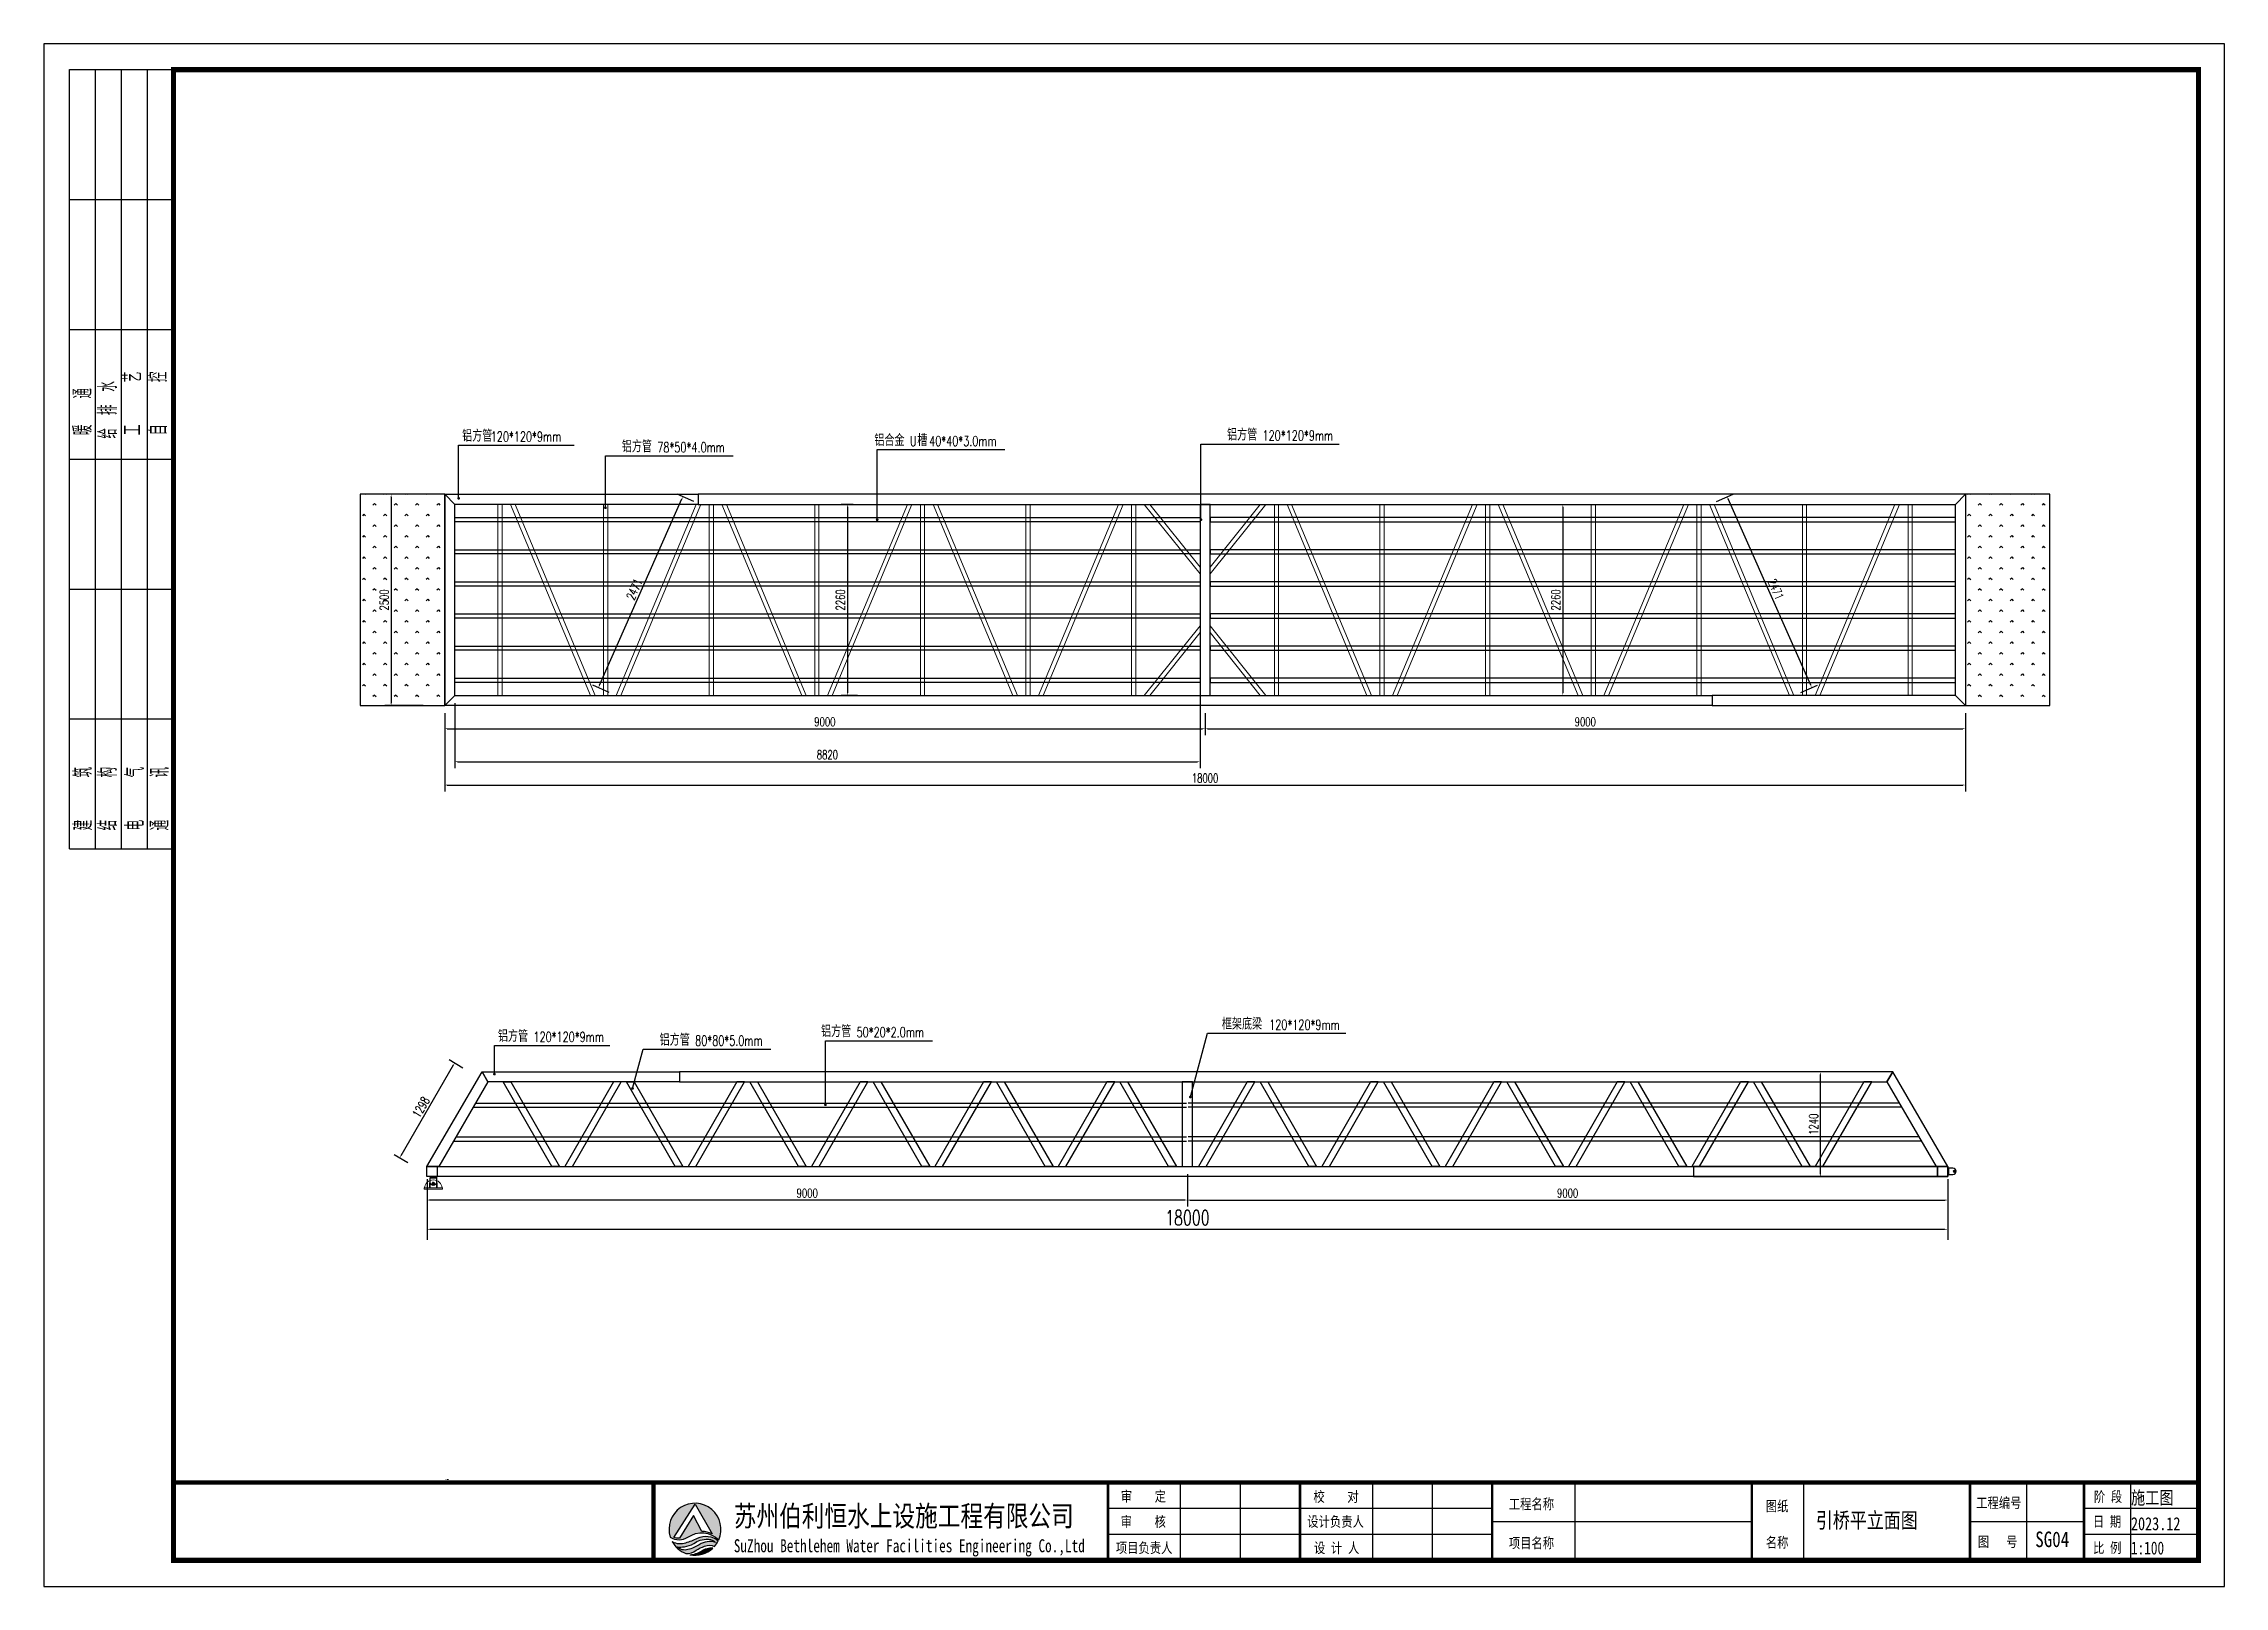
# Paper-space layout '引桥平立面图' of a CAD drawing. Header units: inches. Extents: x 0.1 to 10.4, y 0.3 to 7.6.
# The model-space entities are those that its viewports show. They can reach past a viewport. Long polylines and large blocks are cut down to what shows.
import ezdxf

# ---------------------------------------------------------------- set-up
doc = ezdxf.new("R2010")
doc.units = ezdxf.units.IN
doc.header["$LTSCALE"] = 1000
doc.header["$MEASUREMENT"] = 0
doc.linetypes.add('CENTER2', pattern=[28.575, 19.05, -3.175, 3.175, -3.175])
for name, color, linetype in [('DIM_LEAD', 3, 'Continuous'), ('PUB_DIM', 3, 'Continuous'), ('PUB_TEXT', 7, 'Continuous'), ('track level', 7, 'Continuous'), ('W-STEEL_FRAME钢架', 3, 'Continuous'), ('W-STEEL_KEEL钢龙骨', 5, 'Continuous'), ('方管150X150X12', 3, 'Continuous')]:
    doc.layers.add(name, color=color, linetype=linetype)
doc.layers.add('成片房屋', color=1, linetype='Continuous', lineweight=0)
doc.layers.add('结构', color=52, linetype='Continuous', lineweight=18)
doc.styles.add('-宋体', font='', dxfattribs={"width": 0.8})
doc.styles.add('_TCH_DIM', font='SIMPLEX', dxfattribs={"bigfont": 'GBCBIG'})
doc.styles.get("Standard").update_dxf_attribs({"font": 'txt', "bigfont": 'gbcbig.shx'})
doc.styles.add('STANDARD_T3', font='simplex.shx', dxfattribs={"width": 0.7, "bigfont": 'hztxt.shx'})
doc.styles.add('图框', font='')
doc.styles.add('黑体', font='simhei.ttf')
doc.styles.get('-宋体').set_extended_font_data('SimSun')
doc.styles.get('图框').set_extended_font_data('SimSun')
doc.dimstyles.new('W&&30', dxfattribs={"dimtxt": 105, "dimasz": 30, "dimexe": 75, "dimexo": 90, "dimgap": 30, "dimtad": 1, "dimdec": 0, "dimzin": 0, "dimdsep": 46, "dimtxsty": 'STANDARD_T3', "dimcen": 0.09, "dimclrd": 1, "dimclre": 1, "dimclrt": 7, "dimazin": 2, "dimtfac": 1, "dimtdec": 0, "dimtix": 1, "dimtmove": 2, "dimatfit": 3, "dimfxl": 100, "dimtolj": 1, "dimtzin": 0, "dimarcsym": 0})
doc.dimstyles.new('W&&50', dxfattribs={"dimtxt": 175, "dimasz": 50, "dimexe": 125, "dimexo": 150, "dimgap": 50, "dimtad": 1, "dimdec": 0, "dimzin": 0, "dimdsep": 46, "dimtxsty": 'STANDARD_T3', "dimcen": 0.09, "dimclrd": 1, "dimclre": 1, "dimclrt": 7, "dimazin": 2, "dimtfac": 1, "dimtdec": 0, "dimtix": 1, "dimtmove": 2, "dimatfit": 3, "dimfxl": 100, "dimtolj": 1, "dimtzin": 0, "dimarcsym": 0})

# ---------------------------------------------------------------- blocks, each defined once
blk = doc.blocks.new('$TITLEBLK$00000187')
h = blk.add_hatch(color=140)
h.dxf.hatch_style = 1
h.paths.add_polyline_path([(-294.3, 4.5, 0.294083), (-290.89, 4.48, -0.363756), (-284.97, 3.96, 1.450144)])
h.paths.add_polyline_path([(-289.53, 10.8), (-286.23, 5.12, 0.101723), (-288.23, 5.58), (-289.84, 8.66), (-292.52, 4.26, -0.081837), (-293.64, 4.38)], flags=16)
h = blk.add_hatch(color=174)
h.paths.add_polyline_path([(-285.77, 2.71, 0.064571), (-285.05, 3.78, 0.296692), (-289.05, 4.29, -0.04264), (-291.3, 3.4, -0.209747), (-293.92, 3.62, 0.179915), (-291.3, 1.33, 0.169783), (-289.28, 1.97, -0.05744), (-287.69, 2.74, -0.214092)])
h.paths.add_polyline_path([(-288.71, 3.03, -0.084014), (-290.89, 2.08, -0.271733), (-292.96, 2.61, 0.071966), (-291.58, 2.64, 0.098278), (-289.75, 3.23, -0.072406), (-288.51, 3.9, -0.088156), (-286.96, 4.07, -0.181988), (-285.56, 3.48, 0.206106)], flags=16)
blk.add_hatch(color=174).paths.add_polyline_path([(-286.08, 2.39, 0.189728), (-288.25, 1.81, -0.126537), (-290.52, 1.1, 0.245013)])
for p, q in [((-196, 0), (-196, 15)), ((-184.5, 0), (-184.5, 15)), ((-159, 0), (-159, 15)), ((-147.5, 0), (-147.5, 15)), ((-120, 0), (-120, 15)), ((-76, 0), (-76, 15)), ((-33, 0), (-33, 15)), ((-13, 0), (-13, 15)), ((0, 0), (0, 15)), ((-136, 10), (-210, 10)), ((0, 10), (-22, 10)), ((-136, 5), (-210, 5)), ((-136, 7.5), (-86, 7.5)), ((-44, 7.5), (-22, 7.5)), ((0, 5), (-22, 5))]:
    blk.add_line(p, q)
for points, const_width in [([(-297.54, 0), (-297.54, 15), (0, 15)], 0.8), ([(-210, 0), (-210, 15)], 0.5), ([(-173, 0), (-173, 15)], 0.5), ([(-136, 0), (-136, 15)], 0.5), ([(-86, 0), (-86, 15)], 0.5), ([(-44, 0), (-44, 15)], 0.5), ([(-22, 0), (-22, 15)], 0.5)]:
    blk.add_lwpolyline(points, dxfattribs=dict(const_width=const_width))
for points in [[(-294.3, 4.5, 0.294083), (-290.89, 4.48, -0.363756), (-284.97, 3.96, 1.450144)], [(-293.64, 4.38), (-289.53, 10.8), (-286.23, 5.12, 0.101723), (-288.23, 5.58), (-289.84, 8.66), (-292.52, 4.26, -0.081837)]]:
    blk.add_lwpolyline(points, format="xyb", close=True)
for points in [[(-293.92, 3.62, 0.209747), (-291.3, 3.4, 0.04264), (-289.05, 4.29, -0.296692), (-285.05, 3.78)], [(-292.96, 2.61, 0.071966), (-291.58, 2.64, 0.098278), (-289.75, 3.23, -0.072406), (-288.51, 3.9, -0.088156), (-286.96, 4.07, -0.181988), (-285.56, 3.48, 0.206106), (-288.71, 3.03, -0.084014), (-290.89, 2.08, -0.271733), (-292.96, 2.61)], [(-291.3, 1.33, 0.169783), (-289.28, 1.97, -0.05744), (-287.69, 2.74, -0.214092), (-285.77, 2.71, -0.214092)], [(-290.52, 1.1, 0.126537), (-288.25, 1.81, -0.189728), (-286.08, 2.39, -0.189728)]]:
    blk.add_lwpolyline(points, format="xyb")
for start, end in [(208.4706, 249.2676), (258.5751, 313.6432), (318.8384, 333.6165)]:
    blk.add_arc((-289.53, 6), 5, start, end)
at = {"style": '图框'}
for s, height, width, p in [('审    定', 2, 0.8, (-207.53, 11.34)), ('校    对', 2, 0.8, (-170.43, 11.27)), ('阶 段', 2, 0.8, (-20.12, 11.27)), ('苏州伯利恒水上设施工程有限公司', 4, 0.8, (-282.06, 6.56)), ('审    核', 2, 0.8, (-207.55, 6.48)), ('设计负责人', 2, 0.8, (-171.62, 6.48)), ('工程名称', 2, 0.8, (-132.8, 9.86)), ('图纸', 2, 0.8, (-83.31, 9.46)), ('工程编号', 2, 0.8, (-42.79, 10.08)), ('日 期', 2, 0.8, (-20.31, 6.48)), ('SuZhou Bethlehem Water Facilities Engineering Co.,Ltd ', 2.5, 0.75, (-282.06, 1.57)), ('项目名称', 2, 0.8, (-132.8, 2.36)), ('名称', 2, 0.8, (-83.31, 2.46)), ('图   号', 2, 0.8, (-42.46, 2.6)), ('项目负责人', 2, 0.8, (-208.49, 1.42)), ('设 计 人', 2, 0.8, (-170.33, 1.42)), ('比 例', 2, 0.8, (-20.27, 1.42))]:
    blk.add_text(s, height=height, dxfattribs=dict(at, width=width)).set_placement(p)
for tag, p in [('审定人', (-193.68, 10.95)), ('校对', (-155.51, 10.92)), ('审核人', (-193.68, 6.03)), ('设计负责人', (-158.64, 6.23)), ('项目负责人', (-195.69, 1.11)), ('设计人', (-156.48, 1.18))]:
    blk.add_attdef(tag, p, '', height=3)
for tag, p, height, style, width in [('工程名称', (-115.66, 9.53), 3, '-宋体', 0.8), ('阶段', (-12.96, 10.81), 2.5, '黑体', 0.8), ('图名', (-73.67, 6.22), 3, '-宋体', 0.8), ('日期', (-12.96, 5.8), 2.5, '黑体', 0.8), ('项目名称', (-115.65, 1.97), 3, '-宋体', 0.8), ('图号', (-31.44, 2.55), 3, '_TCH_DIM', 0.7), ('比例', (-12.96, 1.14), 2.5, '黑体', 0.8)]:
    blk.add_attdef(tag, p, '', height=height, dxfattribs=dict(style=style, width=width))
blk = doc.blocks.new('$TITLEBLK$00000095')
for p, q in [((-150, 20), (-150, 0)), ((-150, 20), (0, 20)), ((-125, 20), (-125, 0)), ((-100, 20), (-100, 0)), ((-75, 20), (-75, 0)), ((-75, 20), (-75, 0)), ((-50, 20), (-50, 0)), ((-25, 20), (-25, 0)), ((0, 20), (0, 0)), ((-150, 15), (-75, 15)), ((-75, 15), (0, 15)), ((-150, 10), (-75, 10)), ((-75, 10), (0, 10)), ((-150, 5), (-75, 5)), ((-75, 5), (0, 5))]:
    blk.add_line(p, q)
at = {"width": 0.8}
for s, p in [('建   筑', (-146.45, 15.65)), ('暖  通', (-70.35, 15.73)), ('结   构', (-146.45, 10.91)), ('给 排 水', (-71.03, 10.9)), ('电   气', (-146.45, 5.65)), ('工   艺', (-70.35, 6.13)), ('通   讯', (-146.45, 0.88)), ('自   控', (-70.35, 1.24))]:
    blk.add_text(s, height=3.509, dxfattribs=at).set_placement(p)
blk = doc.blocks.new('rgthtyjyuk')
blk.add_lwpolyline([(0, 0), (420, 0), (420, 297), (0, 297)], close=True)
at = {"const_width": 1}
blk.add_lwpolyline([(25, 5), (415, 5), (415, 292), (25, 292)], close=True, dxfattribs=at)
at = {"const_width": 0.8}
blk.add_lwpolyline([(415, 20), (25, 20)], dxfattribs=at)
at = {"rotation": 90}
blk.add_blockref('$TITLEBLK$00000095', (25, 292), dxfattribs=at)
blk = doc.blocks.new('*D433')
at = {"layer": 'Defpoints', "color": 0, "transparency": 16777216}
for p in [(183640, -5987), (192640, -5987), (192640, -6261)]:
    blk.add_point(p, dxfattribs=at)
at = {"layer": '成片房屋', "color": 1, "lineweight": -2, "transparency": 16777216}
for p, q in [((183640, -6077), (183640, -6336)), ((192640, -6077), (192640, -6336)), ((183670, -6261), (192610, -6261))]:
    blk.add_line(p, q, dxfattribs=at)
at = {"layer": '成片房屋', "color": 1, "transparency": 16777216}
for points in [[(183670, -6256), (183670, -6266), (183640, -6261)], [(192610, -6256), (192610, -6266), (192640, -6261)]]:
    blk.add_solid(points, dxfattribs=at)
at = {"layer": '成片房屋', "color": 7, "transparency": 16777216, "insert": (188140, -6179), "char_height": 105, "attachment_point": 5, "style": 'STANDARD_T3'}
blk.add_mtext('\\A1;9000', dxfattribs=at)
blk = doc.blocks.new('*D434')
at = {"layer": 'Defpoints', "color": 0, "transparency": 16777216}
for p in [(188565, -3607), (188406, -5867), (188615, -5867)]:
    blk.add_point(p, dxfattribs=at)
at = {"layer": '成片房屋', "color": 1, "lineweight": -2, "transparency": 16777216}
for p, q in [((188475, -3607), (188331, -3607)), ((188406, -3637), (188406, -5837)), ((188525, -5867), (188331, -5867))]:
    blk.add_line(p, q, dxfattribs=at)
at = {"layer": '成片房屋', "color": 1, "transparency": 16777216}
for points in [[(188401, -3637), (188411, -3637), (188406, -3607)], [(188401, -5837), (188411, -5837), (188406, -5867)]]:
    blk.add_solid(points, dxfattribs=at)
at = {"layer": '成片房屋', "color": 7, "transparency": 16777216, "insert": (188324, -4737), "char_height": 105, "attachment_point": 5, "rotation": 90, "style": 'STANDARD_T3'}
blk.add_mtext('\\A1;2260', dxfattribs=at)
blk = doc.blocks.new('*D437')
at = {"layer": 'Defpoints', "color": 0, "transparency": 16777216}
for p in [(183474, -3487), (183006, -5987), (183474, -5987)]:
    blk.add_point(p, dxfattribs=at)
at = {"layer": '成片房屋', "color": 1, "lineweight": -2, "transparency": 16777216}
for p, q in [((183384, -3487), (182931, -3487)), ((183006, -3517), (183006, -5957)), ((183384, -5987), (182931, -5987))]:
    blk.add_line(p, q, dxfattribs=at)
at = {"layer": '成片房屋', "color": 1, "transparency": 16777216}
for points in [[(183001, -3517), (183011, -3517), (183006, -3487)], [(183001, -5957), (183011, -5957), (183006, -5987)]]:
    blk.add_solid(points, dxfattribs=at)
at = {"layer": '成片房屋', "color": 7, "transparency": 16777216, "insert": (182924, -4737), "char_height": 105, "attachment_point": 5, "rotation": 90, "style": 'STANDARD_T3'}
blk.add_mtext('\\A1;2500', dxfattribs=at)
blk = doc.blocks.new('*U431')
at = {"layer": '结构'}
blk.add_lwpolyline([(25, 1130), (25, -1130), (-25, -1130), (-25, 1130)], close=True, dxfattribs=at)
blk = doc.blocks.new('*U432')
at = {"color": 0, "linetype": 'ByBlock', "lineweight": -2, "transparency": 16777216}
for p in [(0, 0), (1250, 0), (2500, 0), (3750, 0), (5000, 0), (6250, 0), (7500, 0)]:
    blk.add_blockref('*U431', p, dxfattribs=at)
blk = doc.blocks.new('*D438')
at = {"layer": 'Defpoints', "color": 0, "transparency": 16777216}
for p in [(192640, -5987), (201640, -5987), (201640, -6261)]:
    blk.add_point(p, dxfattribs=at)
at = {"layer": '成片房屋', "color": 1, "lineweight": -2, "transparency": 16777216}
for p, q in [((192640, -6077), (192640, -6336)), ((201640, -6077), (201640, -6336)), ((192670, -6261), (201610, -6261))]:
    blk.add_line(p, q, dxfattribs=at)
at = {"layer": '成片房屋', "color": 1, "transparency": 16777216}
for points in [[(192670, -6256), (192670, -6266), (192640, -6261)], [(201610, -6256), (201610, -6266), (201640, -6261)]]:
    blk.add_solid(points, dxfattribs=at)
at = {"layer": '成片房屋', "color": 7, "transparency": 16777216, "insert": (197140, -6179), "char_height": 105, "attachment_point": 5, "style": 'STANDARD_T3'}
blk.add_mtext('\\A1;9000', dxfattribs=at)
blk = doc.blocks.new('*D435')
at = {"color": 1, "lineweight": -2, "transparency": 16777216}
for p, q in [((183640, -6164), (183640, -7002)), ((201640, -6077), (201640, -7002)), ((183670, -6927), (201610, -6927))]:
    blk.add_line(p, q, dxfattribs=at)
at = {"color": 1, "transparency": 16777216}
for points in [[(183670, -6922), (183670, -6932), (183640, -6927)], [(201610, -6922), (201610, -6932), (201640, -6927)]]:
    blk.add_solid(points, dxfattribs=at)
at = {"layer": 'Defpoints', "color": 0, "transparency": 16777216}
for p in [(183640, -6074), (201640, -5987), (201640, -6927)]:
    blk.add_point(p, dxfattribs=at)
at = {"color": 7, "transparency": 16777216, "insert": (192640, -6845), "char_height": 105, "attachment_point": 5, "style": 'STANDARD_T3'}
blk.add_mtext('\\A1;18000', dxfattribs=at)
blk = doc.blocks.new('*U425')
at = {"layer": 'W-STEEL_KEEL钢龙骨', "color": 4}
blk.add_lwpolyline([(-3035, 25), (5785, 25), (5785, -25), (-3035, -25)], close=True, dxfattribs=at)
blk = doc.blocks.new('*U426')
at = {"layer": 'PUB_DIM', "color": 0, "linetype": 'ByBlock', "lineweight": -2, "transparency": 16777216}
for p in [(0, 1900), (0, 1520), (0, 1140), (0, 760), (0, 380), (0, 0)]:
    blk.add_blockref('*U425', p, dxfattribs=at)
blk = doc.blocks.new('*D439')
at = {"layer": 'Defpoints', "color": 0, "transparency": 16777216}
for p in [(192580, -5662), (183760, -5867), (192580, -6651)]:
    blk.add_point(p, dxfattribs=at)
at = {"layer": 'PUB_DIM', "color": 1, "lineweight": -2, "transparency": 16777216}
for p, q in [((192580, -5752), (192580, -6726)), ((183760, -5957), (183760, -6726)), ((183790, -6651), (192550, -6651))]:
    blk.add_line(p, q, dxfattribs=at)
at = {"layer": 'PUB_DIM', "color": 1, "transparency": 16777216}
for points in [[(183790, -6646), (183790, -6656), (183760, -6651)], [(192550, -6646), (192550, -6656), (192580, -6651)]]:
    blk.add_solid(points, dxfattribs=at)
at = {"layer": 'PUB_DIM', "color": 7, "transparency": 16777216, "insert": (188170, -6568), "char_height": 105, "attachment_point": 5, "style": 'STANDARD_T3'}
blk.add_mtext('\\A1;8820', dxfattribs=at)
blk = doc.blocks.new('*D440')
at = {"layer": 'Defpoints', "color": 0, "transparency": 16777216}
for p in [(186460, -3514), (186670, -3607), (185670, -5867)]:
    blk.add_point(p, dxfattribs=at)
at = {"layer": 'PUB_DIM', "color": 1, "lineweight": -2, "transparency": 16777216}
for p, q in [((185473, -5747), (186448, -3542)), ((186588, -3571), (186392, -3484)), ((185588, -5831), (185392, -5744))]:
    blk.add_line(p, q, dxfattribs=at)
at = {"layer": 'PUB_DIM', "color": 1, "transparency": 16777216}
for points in [[(186444, -3540), (186453, -3544), (186460, -3514)], [(185468, -5745), (185477, -5749), (185460, -5774)]]:
    blk.add_solid(points, dxfattribs=at)
at = {"layer": 'PUB_DIM', "color": 7, "transparency": 16777216, "insert": (185885, -4611), "char_height": 105, "attachment_point": 5, "rotation": 66.1317, "style": 'STANDARD_T3'}
blk.add_mtext('\\A1;2471', dxfattribs=at)
blk = doc.blocks.new('*D445')
at = {"layer": 'Defpoints', "color": 0, "transparency": 16777216}
for p in [(196715, -3607), (196665, -5867), (196874, -5867)]:
    blk.add_point(p, dxfattribs=at)
at = {"layer": '成片房屋', "color": 1, "lineweight": -2, "transparency": 16777216}
for p, q in [((196805, -3607), (196949, -3607)), ((196874, -3637), (196874, -5837)), ((196755, -5867), (196949, -5867))]:
    blk.add_line(p, q, dxfattribs=at)
at = {"layer": '成片房屋', "color": 1, "transparency": 16777216}
for points in [[(196869, -3637), (196879, -3637), (196874, -3607)], [(196869, -5837), (196879, -5837), (196874, -5867)]]:
    blk.add_solid(points, dxfattribs=at)
at = {"layer": '成片房屋', "color": 7, "transparency": 16777216, "insert": (196791, -4737), "char_height": 105, "attachment_point": 5, "rotation": 90, "style": 'STANDARD_T3'}
blk.add_mtext('\\A1;2260', dxfattribs=at)
blk = doc.blocks.new('*U442')
at = {"layer": '结构'}
blk.add_lwpolyline([(25, 1130), (25, -1130), (-25, -1130), (-25, 1130)], close=True, dxfattribs=at)
blk = doc.blocks.new('*U443')
at = {"color": 0, "linetype": 'ByBlock', "lineweight": -2, "transparency": 16777216}
for p in [(0, 0), (1250, 0), (2500, 0), (3750, 0), (5000, 0), (6250, 0), (7500, 0)]:
    blk.add_blockref('*U442', p, dxfattribs=at)
blk = doc.blocks.new('*U444')
at = {"layer": 'W-STEEL_KEEL钢龙骨', "color": 4}
blk.add_lwpolyline([(-3035, 25), (5785, 25), (5785, -25), (-3035, -25)], close=True, dxfattribs=at)
blk = doc.blocks.new('*U441')
at = {"layer": 'PUB_DIM', "color": 0, "linetype": 'ByBlock', "lineweight": -2, "transparency": 16777216}
for p in [(0, 1900), (0, 1520), (0, 1140), (0, 760), (0, 380), (0, 0)]:
    blk.add_blockref('*U444', p, dxfattribs=at)
blk = doc.blocks.new('*D446')
at = {"layer": 'Defpoints', "color": 0, "transparency": 16777216}
for p in [(198610, -3607), (198820, -3514), (199610, -5867)]:
    blk.add_point(p, dxfattribs=at)
at = {"layer": 'PUB_DIM', "color": 1, "lineweight": -2, "transparency": 16777216}
for p, q in [((198693, -3571), (198889, -3484)), ((199808, -5747), (198832, -3542)), ((199693, -5831), (199889, -5744))]:
    blk.add_line(p, q, dxfattribs=at)
at = {"layer": 'PUB_DIM', "color": 1, "transparency": 16777216}
for points in [[(198837, -3540), (198828, -3544), (198820, -3514)], [(199813, -5745), (199803, -5749), (199820, -5774)]]:
    blk.add_solid(points, dxfattribs=at)
at = {"layer": 'PUB_DIM', "color": 7, "transparency": 16777216, "insert": (199396, -4611), "char_height": 105, "attachment_point": 5, "rotation": 293.8683, "style": 'STANDARD_T3'}
blk.add_mtext('\\A1;2471', dxfattribs=at)
blk = doc.blocks.new('*D468')
at = {"layer": 'Defpoints', "color": 0, "transparency": 16777216}
for p in [(183431, -11500), (192431, -11440), (183431, -11837)]:
    blk.add_point(p, dxfattribs=at)
at = {"layer": '成片房屋', "color": 1, "lineweight": -2, "transparency": 16777216}
for p, q in [((183431, -11590), (183431, -11912)), ((192431, -11530), (192431, -11912)), ((192401, -11837), (183461, -11837))]:
    blk.add_line(p, q, dxfattribs=at)
at = {"layer": '成片房屋', "color": 1, "transparency": 16777216}
for points in [[(183461, -11832), (183461, -11842), (183431, -11837)], [(192401, -11832), (192401, -11842), (192431, -11837)]]:
    blk.add_solid(points, dxfattribs=at)
at = {"layer": '成片房屋', "color": 7, "transparency": 16777216, "insert": (187931, -11755), "char_height": 105, "attachment_point": 5, "style": 'STANDARD_T3'}
blk.add_mtext('\\A1;9000', dxfattribs=at)
blk = doc.blocks.new('YQT')
at = {"color": 1}
for radius in [10.5, 10]:
    blk.add_circle((0, -75), radius, dxfattribs=at)
at = {"layer": 'track level', "color": 1}
for p, q in [((-37, 0), (-38, -10)), ((37, 0), (-37, 0)), ((37, 0), (37, -10)), ((-38, -10), (37, -10))]:
    blk.add_line(p, q, dxfattribs=at)
blk.add_lwpolyline([(-38, -10), (37, -10), (37, -62, -0.414214), (0, -100), (0, -100, -0.414214), (-38, -62)], format="xyb", close=True, dxfattribs=at)
blk = doc.blocks.new('*D469')
at = {"layer": 'Defpoints', "color": 0, "transparency": 16777216}
for p in [(199926, -10320), (200487, -10320), (200443, -11560)]:
    blk.add_point(p, dxfattribs=at)
at = {"layer": '成片房屋', "color": 1, "lineweight": -2, "transparency": 16777216}
for p, q in [((200397, -10320), (199851, -10320)), ((199926, -11530), (199926, -10350)), ((200353, -11560), (199851, -11560))]:
    blk.add_line(p, q, dxfattribs=at)
at = {"layer": '成片房屋', "color": 1, "transparency": 16777216}
for points in [[(199921, -10350), (199931, -10350), (199926, -10320)], [(199921, -11530), (199931, -11530), (199926, -11560)]]:
    blk.add_solid(points, dxfattribs=at)
at = {"layer": '成片房屋', "color": 7, "transparency": 16777216, "insert": (199843, -10940), "char_height": 105, "attachment_point": 5, "rotation": 90, "style": 'STANDARD_T3'}
blk.add_mtext('\\A1;1240', dxfattribs=at)
blk = doc.blocks.new('*D470')
at = {"color": 1, "lineweight": -2, "transparency": 16777216}
for p, q in [((183431, -11590), (183431, -12308)), ((201431, -11590), (201431, -12308)), ((183481, -12183), (201381, -12183))]:
    blk.add_line(p, q, dxfattribs=at)
at = {"color": 1, "transparency": 16777216}
for points in [[(183481, -12175), (183481, -12192), (183431, -12183)], [(201381, -12175), (201381, -12192), (201431, -12183)]]:
    blk.add_solid(points, dxfattribs=at)
at = {"layer": 'Defpoints', "color": 0, "transparency": 16777216}
for p in [(183431, -11440), (201431, -11440), (201431, -12183)]:
    blk.add_point(p, dxfattribs=at)
at = {"color": 7, "transparency": 16777216, "insert": (192431, -12046), "char_height": 175, "attachment_point": 5, "style": 'STANDARD_T3'}
blk.add_mtext('\\A1;18000', dxfattribs=at)
blk = doc.blocks.new('*D471')
at = {"layer": 'Defpoints', "color": 0, "transparency": 16777216}
for p in [(192431, -11440), (201431, -11561), (201431, -11837)]:
    blk.add_point(p, dxfattribs=at)
at = {"layer": '成片房屋', "color": 1, "lineweight": -2, "transparency": 16777216}
for p, q in [((192431, -11530), (192431, -11912)), ((192461, -11837), (201401, -11837)), ((201431, -11651), (201431, -11912))]:
    blk.add_line(p, q, dxfattribs=at)
at = {"layer": '成片房屋', "color": 1, "transparency": 16777216}
for points in [[(192461, -11832), (192461, -11842), (192431, -11837)], [(201401, -11832), (201401, -11842), (201431, -11837)]]:
    blk.add_solid(points, dxfattribs=at)
at = {"layer": '成片房屋', "color": 7, "transparency": 16777216, "insert": (196931, -11755), "char_height": 105, "attachment_point": 5, "style": 'STANDARD_T3'}
blk.add_mtext('\\A1;9000', dxfattribs=at)
blk = doc.blocks.new('*D472')
at = {"layer": 'Defpoints', "color": 0, "transparency": 16777216}
for p in [(183934, -10320), (183106, -11340), (183282, -11443)]:
    blk.add_point(p, dxfattribs=at)
at = {"layer": 'PUB_DIM', "color": 1, "lineweight": -2, "transparency": 16777216}
for p, q in [((183742, -10243), (183121, -11315)), ((183856, -10275), (183693, -10180)), ((183204, -11398), (183041, -11303))]:
    blk.add_line(p, q, dxfattribs=at)
at = {"layer": 'PUB_DIM', "color": 1, "transparency": 16777216}
for points in [[(183738, -10241), (183747, -10246), (183757, -10217)], [(183117, -11312), (183125, -11317), (183106, -11340)]]:
    blk.add_solid(points, dxfattribs=at)
at = {"layer": 'PUB_DIM', "color": 7, "transparency": 16777216, "insert": (183360, -10738), "char_height": 105, "attachment_point": 5, "rotation": 59.8731, "style": 'STANDARD_T3'}
blk.add_mtext('\\A1;1298', dxfattribs=at)
blk = doc.blocks.new('JAGZZ')
at = {"color": 1, "linetype": 'CENTER2'}
for p, q in [((524725, 12996), (524689, 12996)), ((524707, 12979), (524707, 13014))]:
    blk.add_line(p, q, dxfattribs=at)
at = {"layer": '结构', "color": 4}
for p, q in [((524597, 12929), (524597, 12941)), ((524817, 12941), (524597, 12941)), ((524817, 12929), (524597, 12929)), ((524817, 12929), (524817, 12941))]:
    blk.add_line(p, q, dxfattribs=at)
for points in [[(524670, 12941), (524670, 13001), (524662, 13001), (524662, 12941)], [(524744, 12941), (524744, 13001), (524752, 13001), (524752, 12941)]]:
    blk.add_lwpolyline(points, close=True, dxfattribs=at)
at = {"layer": '结构'}
blk.add_circle((524707, 12996), 13, dxfattribs=at)
at = {"layer": '结构', "color": 4}
blk.add_arc((524707, 12931), 106, 5.7248, 174.2752, dxfattribs=at)

msp = doc.modelspace()

# ---------------------------------------------------------------- hatches: boundary and pattern name
h = msp.add_hatch()
h.set_pattern_fill('人工草地', color=256, scale=42)
h.set_pattern_definition([(225, (25.16, 50.32), (125.7984, -125.7984), [26.68587, -151.21992]), (315, (25.16, 50.32), (125.7984, 125.7984), [26.68587, -151.21992])])
h.paths.add_polyline_path([(183640.2, -3487.3), (182640.2, -3487.3), (182640.2, -5987.3), (183640.2, -5987.3)])
h.paths.add_polyline_path([(183002.4, -4893.1), (183002.4, -4581.6), (182844.9, -4581.6), (182844.9, -4893.1)], flags=24)
h = msp.add_hatch()
h.set_pattern_fill('人工草地', color=256, scale=42)
h.set_pattern_definition([(225, (19025.16, 50.32), (125.7984, -125.7984), [26.68587, -151.21992]), (315, (19025.16, 50.32), (125.7984, 125.7984), [26.68587, -151.21992])])
h.paths.add_polyline_path([(202640.2, -3487.3), (201640.2, -3487.3), (201640.2, -5987.3), (202640.2, -5987.3)])
h.paths.add_polyline_path([(202002.4, -4893.1), (202002.4, -4581.6), (201844.9, -4581.6), (201844.9, -4893.1)], flags=24)

# ---------------------------------------------------------------- linework, layer by layer
for points in [[(183640.2, -3487.3), (182640.2, -3487.3), (182640.2, -5987.3), (183640.2, -5987.3)], [(202640.2, -3487.3), (201640.2, -3487.3), (201640.2, -5987.3), (202640.2, -5987.3)], [(184330.8, -10439.8), (184423.2, -10439.8), (185000.5, -11439.8), (184908.1, -11439.8)], [(185730.2, -10439.8), (185637.9, -10439.8), (185060.5, -11439.8), (185152.9, -11439.8)], [(185790.8, -10439.8), (185883.2, -10439.8), (186460.5, -11439.8), (186368.1, -11439.8)], [(187190.2, -10439.8), (187097.9, -10439.8), (186520.5, -11439.8), (186612.9, -11439.8)], [(187250.8, -10439.8), (187343.2, -10439.8), (187920.5, -11439.8), (187828.1, -11439.8)], [(188650.2, -10439.8), (188557.9, -10439.8), (187980.5, -11439.8), (188072.9, -11439.8)], [(188710.8, -10439.8), (188803.2, -10439.8), (189380.5, -11439.8), (189288.1, -11439.8)], [(190110.2, -10439.8), (190017.9, -10439.8), (189440.5, -11439.8), (189532.9, -11439.8)], [(190170.8, -10439.8), (190263.2, -10439.8), (190840.5, -11439.8), (190748.1, -11439.8)], [(191570.2, -10439.8), (191477.9, -10439.8), (190900.5, -11439.8), (190992.9, -11439.8)], [(191630.8, -10439.8), (191723.2, -10439.8), (192300.5, -11439.8), (192208.1, -11439.8)], [(193230.2, -10439.8), (193137.9, -10439.8), (192560.5, -11439.8), (192652.9, -11439.8)], [(193290.8, -10439.8), (193383.2, -10439.8), (193960.5, -11439.8), (193868.1, -11439.8)], [(194690.2, -10439.8), (194597.9, -10439.8), (194020.5, -11439.8), (194112.9, -11439.8)], [(194750.8, -10439.8), (194843.2, -10439.8), (195420.5, -11439.8), (195328.1, -11439.8)], [(196150.2, -10439.8), (196057.9, -10439.8), (195480.5, -11439.8), (195572.9, -11439.8)], [(196210.8, -10439.8), (196303.2, -10439.8), (196880.5, -11439.8), (196788.1, -11439.8)], [(197610.2, -10439.8), (197517.9, -10439.8), (196940.5, -11439.8), (197032.9, -11439.8)], [(197670.8, -10439.8), (197763.2, -10439.8), (198340.5, -11439.8), (198248.1, -11439.8)], [(199070.2, -10439.8), (198977.9, -10439.8), (198400.5, -11439.8), (198492.9, -11439.8)], [(199130.8, -10439.8), (199223.2, -10439.8), (199800.5, -11439.8), (199708.1, -11439.8)], [(200530.2, -10439.8), (200437.9, -10439.8), (199860.5, -11439.8), (199952.9, -11439.8)], [(183430.5, -11439.8), (183550.5, -11439.8), (183550.5, -11559.8), (183430.5, -11559.8)], [(201310.5, -11439.8), (201430.5, -11439.8), (201430.5, -11559.8), (201310.5, -11559.8)]]:
    msp.add_lwpolyline(points, close=True)
at = {"layer": 'DIM_LEAD'}
for p, q in [((183805.3, -3535.2), (183805.3, -2906.4)), ((183805.3, -2906.4), (185172.6, -2906.4)), ((185542.2, -3646.1), (185542.2, -3032.5)), ((185542.2, -3032.5), (187054.9, -3032.5)), ((188759, -3787.7), (188759, -2958.6)), ((188759, -2958.6), (190271.8, -2958.6)), ((192591.2, -3787.7), (192591.2, -2893.5)), ((192591.2, -2893.5), (194226.4, -2893.5)), ((184228.8, -10347), (184228.8, -10008.4)), ((184228.8, -10008.4), (185596.2, -10008.4)), ((185863.1, -10515.9), (185989.5, -10052.7)), ((185989.5, -10052.7), (187502.2, -10052.7)), ((188146, -10709.9), (188146, -9951.9)), ((188146, -9951.9), (189412.9, -9951.9)), ((192465.9, -10617.9), (192669.7, -9864.5)), ((192669.7, -9864.5), (194304.9, -9864.5))]:
    msp.add_line(p, q, dxfattribs=at)
at = {"layer": 'DIM_LEAD', "const_width": 16}
for points in [[(183805.3, -3543.2, 1), (183805.3, -3527.2, 1)], [(185542.2, -3654.1, 1), (185542.2, -3638.1, 1)], [(188759, -3795.7, 1), (188759, -3779.7, 1)], [(192591.2, -3795.7, 1), (192591.2, -3779.7, 1)], [(184228.8, -10355, 1), (184228.8, -10339, 1)], [(185861, -10523.6, 1), (185865.2, -10508.2, 1)], [(188146, -10717.9, 1), (188146, -10701.9, 1)], [(192463.8, -10625.6, 1), (192468, -10610.2, 1)]]:
    msp.add_lwpolyline(points, format="xyb", close=True, dxfattribs=at)
at = {"layer": 'W-STEEL_FRAME钢架', "color": 4}
for p, q in [((183976.6, -10739.8), (192420.5, -10739.8)), ((184005.6, -10689.8), (192420.5, -10689.8)), ((200855.4, -10689.8), (192440.5, -10689.8)), ((200884.4, -10739.8), (192440.5, -10739.8)), ((183773.1, -11089.8), (192420.5, -11089.8)), ((201088, -11089.8), (192440.5, -11089.8)), ((183744, -11139.8), (192420.5, -11139.8)), ((201117, -11139.8), (192440.5, -11139.8))]:
    msp.add_line(p, q, dxfattribs=at)
at = {"layer": 'W-STEEL_FRAME钢架', "color": 6}
for points in [[(183569.6, -11439.8), (183430.5, -11439.8), (184082.2, -10319.8), (184151, -10439.8)], [(184082.2, -10319.8), (186420.5, -10319.8), (186420.5, -10439.8), (184151, -10439.8)], [(200778.8, -10319.8), (186420.5, -10319.8), (186420.5, -10439.8), (200710, -10439.8)], [(201291.5, -11439.8), (201430.5, -11439.8), (200778.8, -10319.8), (200710, -10439.8)], [(192370.5, -11439.8), (192490.5, -11439.8), (192490.5, -10439.8), (192370.5, -10439.8)], [(183430.5, -11559.8), (183430.5, -11439.8), (201310.5, -11439.8), (201310.5, -11559.8)], [(201430.5, -11559.8), (201430.5, -11439.8), (198420.5, -11439.8), (198420.5, -11559.8)]]:
    msp.add_lwpolyline(points, close=True, dxfattribs=at)
at = {"layer": '方管150X150X12', "color": 6}
for points in [[(183640.2, -3487.3), (186640.2, -3487.3), (186640.2, -3607.3), (183760.2, -3607.3)], [(183640.2, -3487.3), (183640.2, -5987.3), (183760.2, -5867.3), (183760.2, -3607.3)], [(201640.2, -3487.3), (186640.2, -3487.3), (186640.2, -3607.3), (201520.2, -3607.3)], [(192580.2, -3607.3), (192580.2, -5867.3), (192700.2, -5867.3), (192700.2, -3607.3)], [(201640.2, -3487.3), (201640.2, -5987.3), (201520.2, -5867.3), (201520.2, -3607.3)], [(183760.2, -5867.3), (198640.2, -5867.3), (198640.2, -5987.3), (183640.2, -5987.3)], [(201520.2, -5867.3), (198640.2, -5867.3), (198640.2, -5987.3), (201640.2, -5987.3)]]:
    msp.add_lwpolyline(points, close=True, dxfattribs=at)
at = {"layer": '结构'}
for points in [[(184420.2, -3607.3), (184474.4, -3607.3), (185420.2, -5867.3), (185366, -5867.3)], [(186670.2, -3607.3), (186616, -3607.3), (185670.2, -5867.3), (185724.4, -5867.3)], [(186920.2, -3607.3), (186974.4, -3607.3), (187920.2, -5867.3), (187866, -5867.3)], [(189170.2, -3607.3), (189116, -3607.3), (188170.2, -5867.3), (188224.4, -5867.3)], [(189420.2, -3607.3), (189474.4, -3607.3), (190420.2, -5867.3), (190366, -5867.3)], [(191670.2, -3607.3), (191616, -3607.3), (190670.2, -5867.3), (190724.4, -5867.3)], [(191920.2, -3607.3), (192580.2, -4429.9), (192580.2, -4351.2), (191987.4, -3606.9)], [(193360.2, -3607.3), (192700.2, -4429.9), (192700.2, -4351.2), (193293.1, -3606.9)], [(193610.2, -3607.3), (193664.4, -3607.3), (194610.2, -5867.3), (194556, -5867.3)], [(195860.2, -3607.3), (195806, -3607.3), (194860.2, -5867.3), (194914.4, -5867.3)], [(196110.2, -3607.3), (196164.4, -3607.3), (197110.2, -5867.3), (197056, -5867.3)], [(198360.2, -3607.3), (198306, -3607.3), (197360.2, -5867.3), (197414.4, -5867.3)], [(198610.2, -3607.3), (198664.4, -3607.3), (199610.2, -5867.3), (199556, -5867.3)], [(200860.2, -3607.3), (200806, -3607.3), (199860.2, -5867.3), (199914.4, -5867.3)], [(191920.2, -5867.3), (192580.2, -5044.7), (192580.2, -5123.4), (191987.4, -5867.7)], [(193360.2, -5867.3), (192700.2, -5044.7), (192700.2, -5123.4), (193293.1, -5867.7)]]:
    msp.add_lwpolyline(points, close=True, dxfattribs=at)

# ---------------------------------------------------------------- block references
at = {"color": 6}
msp.add_blockref('*U432', (184295.2, -4737.3), dxfattribs=at)
at = {"color": 6, "xscale": -1}
msp.add_blockref('*U443', (200985.2, -4737.3), dxfattribs=at)
at = {"color": 0}
msp.add_blockref('JAGZZ', (-341201.5, -24635.6), dxfattribs=at)
at = {"layer": 'PUB_DIM'}
for name, p in [('*U426', (186795.2, -5687.3)), ('YQT', (183505.5, -11563.8))]:
    msp.add_blockref(name, p, dxfattribs=at)
at = {"layer": 'PUB_DIM', "xscale": -1}
msp.add_blockref('*U441', (198485.2, -5687.3), dxfattribs=at)
at = {"layer": 'PUB_DIM', "xscale": -1, "rotation": 90}
msp.add_blockref('YQT', (201430.5, -11497.4), dxfattribs=at)

# ---------------------------------------------------------------- texts
at = {"layer": 'PUB_TEXT', "color": 7, "style": '_TCH_DIM'}
for s, p in [('铝方管', (183846.6, -2864.4)), ('铝方管', (185736.9, -2990.5)), ('铝合金', (188725.8, -2916.6)), ('槽', (189233.8, -2916.6)), ('铝方管', (192900.4, -2851.5)), ('铝方管', (188094.9, -9909.9)), ('框架底梁', (192838.9, -9822.5)), ('铝方管', (184270.2, -9966.4)), ('铝方管', (186184.2, -10010.7))]:
    msp.add_text(s, height=140, dxfattribs=at).set_placement(p)
at = {"layer": 'PUB_TEXT', "color": 7, "style": '_TCH_DIM', "width": 0.705882}
for s, p in [('120*120*9mm', (184184.4, -2864.4)), ('U', (189145.8, -2916.6)), ('40*40*3.0mm', (189373.8, -2916.6)), ('120*120*9mm', (193320.4, -2851.5)), ('78*50*4.0mm', (186156.9, -2990.5)), ('50*20*2.0mm', (188514.9, -9909.9)), ('120*120*9mm', (193398.9, -9822.5)), ('120*120*9mm', (184690.2, -9966.4)), ('80*80*5.0mm', (186604.2, -10010.7))]:
    msp.add_text(s, height=119, dxfattribs=at).set_placement(p)

# ---------------------------------------------------------------- dimensions: what is measured, and where the dimension line sits
for base, p1, p2, dimstyle, picture, middle in [((201640.2, -6927.4), (183640.2, -6074.5), (201640.2, -5987.3), 'W&&30', '*D435', (192640.2, -6844.9)), ((201430.5, -12183.3), (183430.5, -11439.8), (201430.5, -11439.8), 'W&&50', '*D470', (192430.5, -12045.8))]:
    dim = msp.add_linear_dim(base=base, p1=p1, p2=p2, dimstyle=dimstyle)
    dim.commit()
    dim.dimension.update_dxf_attribs({"geometry": picture, "text_midpoint": middle})
at = {"layer": 'PUB_DIM'}
for p1, p2, distance, picture, middle in [((185670.2, -5867.3), (186670.2, -3607.3), 229.5, '*D440', (185884.9, -4611.1)), ((199610.2, -5867.3), (198610.2, -3607.3), -229.5, '*D446', (199395.5, -4611.1)), ((183933.8, -10319.8), (183282.2, -11442.8), -203.9, '*D472', (183360.3, -10737.6))]:
    dim = msp.add_aligned_dim(p1=p1, p2=p2, distance=distance, dimstyle='W&&30', dxfattribs=at)
    dim.commit()
    dim.dimension.update_dxf_attribs({"geometry": picture, "text_midpoint": middle})
dim = msp.add_linear_dim(base=(192580.2, -6650.9), p1=(183760.2, -5867.3), p2=(192580.2, -5662.3), dimstyle='W&&30', dxfattribs=at)
dim.commit()
dim.dimension.update_dxf_attribs({"geometry": '*D439', "text_midpoint": (188170.2, -6568.4)})
at = {"layer": '成片房屋', "color": 1}
for base, p1, p2, picture, middle in [((183006.1, -5987.3), (183473.6, -3487.3), (183473.6, -5987.3), '*D437', (182923.6, -4737.3)), ((188406.5, -5867.3), (188565.2, -3607.3), (188615.2, -5867.3), '*D434', (188324, -4737.3)), ((196874, -5867.3), (196715.2, -3607.3), (196665.2, -5867.3), '*D445', (196791.5, -4737.3)), ((199925.5, -10319.8), (200443.2, -11559.8), (200487, -10319.8), '*D469', (199843, -10939.8))]:
    dim = msp.add_linear_dim(base=base, p1=p1, p2=p2, angle=90, dimstyle='W&&30', dxfattribs=at)
    dim.commit()
    dim.dimension.update_dxf_attribs({"geometry": picture, "text_midpoint": middle})
for base, p1, p2, picture, middle in [((192640.2, -6261.2), (183640.2, -5987.3), (192640.2, -5987.3), '*D433', (188140.2, -6178.7)), ((183430.5, -11837), (192430.5, -11439.8), (183430.5, -11499.8), '*D468', (187930.5, -11754.5))]:
    dim = msp.add_linear_dim(base=base, p1=p1, p2=p2, dimstyle='W&&30', dxfattribs=at)
    dim.commit()
    dim.dimension.update_dxf_attribs({"geometry": picture, "text_midpoint": middle})
at = {"layer": '成片房屋'}
for base, p1, p2, picture, middle in [((201640.2, -6261.2), (192640.2, -5987.3), (201640.2, -5987.3), '*D438', (197140.2, -6178.7)), ((201430.5, -11837), (192430.5, -11439.8), (201430.5, -11560.8), '*D471', (196930.5, -11754.5))]:
    dim = msp.add_linear_dim(base=base, p1=p1, p2=p2, dimstyle='W&&30', dxfattribs=at)
    dim.commit()
    dim.dimension.update_dxf_attribs({"geometry": picture, "text_midpoint": middle})

psp = doc.layouts.new('引桥平立面图')

# ---------------------------------------------------------------- linework, layer by layer
at = {"color": 1}
psp.add_solid([(2.021, 0.764, 0.004), (2.021, 0.758, 0.004), (2.003, 0.761, 0.004)], dxfattribs=at)

# ---------------------------------------------------------------- block references
at = {"xscale": 0.02458256797558327, "yscale": 0.02458256797558327, "zscale": 0.02458256797558327}
psp.add_blockref('rgthtyjyuk', (0.103, 0.255), dxfattribs=at)
ref = psp.add_blockref('$TITLEBLK$00000187', (10.304, 0.378), dxfattribs=dict(xscale=0.02458256797558327, yscale=0.02458256797558327, zscale=0.02458256797558327))
ref.add_attrib('图名', '引桥平立面图', (8.493, 0.531), dxfattribs={"color": 3, "height": 0.0737, "style": '-宋体', "width": 0.8})
ref.add_attrib('图号', 'SG04', (9.532, 0.441), dxfattribs={"color": 3, "height": 0.0737, "style": '黑体', "width": 0.8})
ref.add_attrib('日期', '2023.12', (9.985, 0.521), dxfattribs={"color": 3, "height": 0.0615, "style": '黑体', "width": 0.8})
ref.add_attrib('阶段', '施工图', (9.985, 0.644), dxfattribs={"color": 3, "height": 0.0615, "style": '黑体', "width": 0.8})
ref.add_attrib('比例', '1:100', (9.985, 0.406), dxfattribs={"color": 3, "height": 0.0615, "style": '黑体', "width": 0.75})

# ---------------------------------------------------------------- viewports
at = {"layer": '0', "view_target_point": (80935.163, 43887.502)}
psp.add_viewport(center=(5.511, 4.09), size=(9.587, 6.68646), view_center_point=(111478.734, -50708.229), view_height=16716.14597, dxfattribs=at)

doc.saveas('drawing.dxf')
